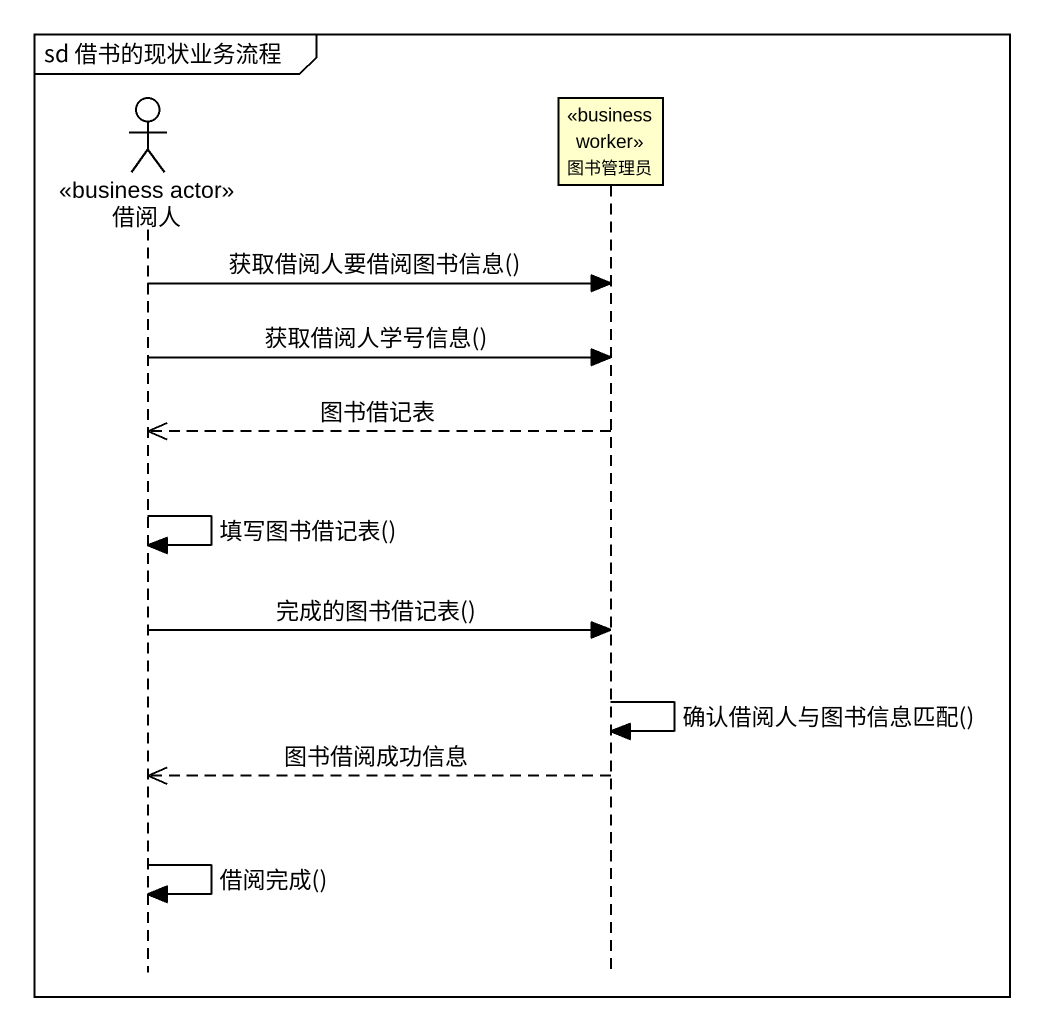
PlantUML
@startuml
mainframe sd 借书的现状业务流程
hide footbox
actor 借阅人 <<business actor>>
participant 图书管理员 <<business worker>>

借阅人 -> 图书管理员 : 获取借阅人要借阅图书信息()
借阅人 -> 图书管理员 : 获取借阅人学号信息()
图书管理员 -->> 借阅人 : 图书借记表
借阅人 -> 借阅人 : 填写图书借记表()
借阅人 -> 图书管理员 : 完成的图书借记表()
图书管理员 -> 图书管理员 : 确认借阅人与图书信息匹配()
图书管理员 -->> 借阅人 : 图书借阅成功信息
借阅人 -> 借阅人 : 借阅完成()
@enduml
